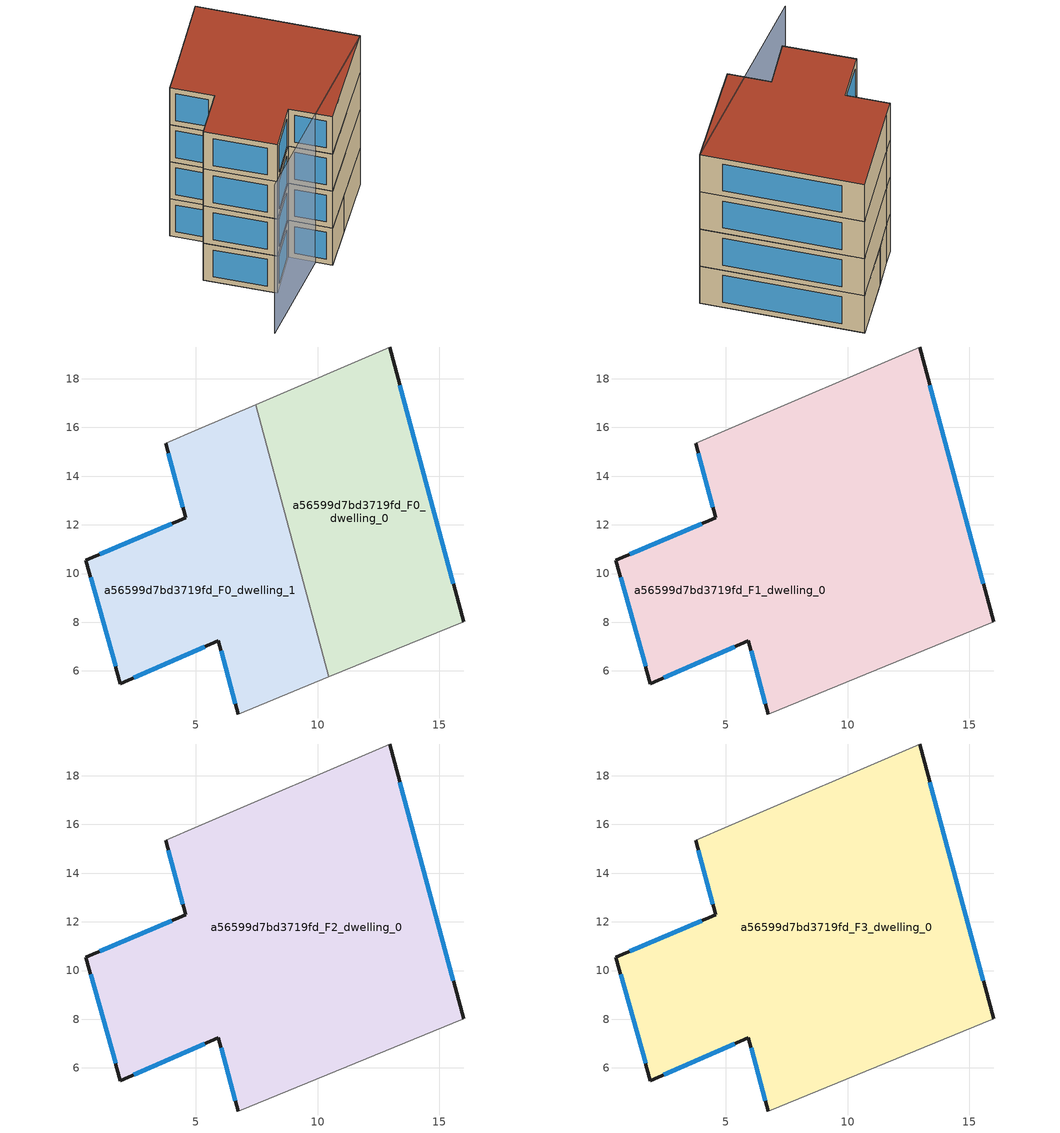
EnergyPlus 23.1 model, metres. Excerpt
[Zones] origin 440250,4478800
a56599d7bd3719fd_F0_dwelling_0
 floor ground (EU_floor_Construction): 15.99,8.02 12.96,19.3 7.45,16.93 10.46,5.76 z0
 wall outside (EU_wall_Construction): 12.96,19.3 15.99,8.02 z0:3
 wall adiabatic (EU_wall_Construction): 7.45,16.93 12.96,19.3 / 15.99,8.02 10.46,5.76 z0:3
 wall to a56599d7bd3719fd_F0_dwelling_1 (EU_wall_Construction): 10.46,5.76 7.45,16.93 z0:3
 window (EU_Window_Construction): 13.38,17.74 15.57,9.59 z0.42:2.58
a56599d7bd3719fd_F0_dwelling_1
 floor ground (EU_floor_Construction): 10.46,5.76 7.45,16.93 5.1,15.92 3.75,15.36 4.58,12.29 0.48,10.55 1.89,5.48 5.92,7.24 6.73,4.23 z0
 wall outside (EU_wall_Construction): 6.73,4.23 5.92,7.24 1.89,5.48 0.48,10.55 4.58,12.29 3.75,15.36 z0:3
 wall adiabatic (EU_wall_Construction): 3.75,15.36 5.1,15.92 7.45,16.93 / 10.46,5.76 6.73,4.23 z0:3
 window (EU_Window_Construction): 6.62,4.65 6.03,6.82 / 5.36,6.99 2.45,5.72 / 1.7,6.19 0.68,9.85 / 1.05,10.79 4.01,12.05 / 4.46,12.71 3.87,14.93 z0.42:2.58
a56599d7bd3719fd_F1_dwelling_0
 floor to a56599d7bd3719fd_F0_dwelling_0 (EU_floor_Construction): 15.99,8.02 12.96,19.3 7.45,16.93 10.46,5.76 z3
 floor to a56599d7bd3719fd_F0_dwelling_1 (EU_floor_Construction): 10.46,5.76 7.45,16.93 5.1,15.92 3.75,15.36 4.57,12.29 0.48,10.55 1.89,5.48 5.92,7.24 6.73,4.23 z3
 wall outside (EU_wall_Construction): 12.96,19.3 15.99,8.02 / 6.73,4.23 5.92,7.24 1.89,5.48 0.48,10.55 4.58,12.29 3.75,15.36 z3:6
 wall adiabatic (EU_wall_Construction): 3.75,15.36 5.1,15.92 12.96,19.3 / 15.99,8.02 6.73,4.23 z3:6
 window (EU_Window_Construction): 4.46,12.71 3.87,14.93 / 13.38,17.74 15.57,9.59 / 6.62,4.65 6.03,6.82 / 5.36,6.99 2.45,5.72 / 1.7,6.19 0.68,9.85 / 1.05,10.79 4.01,12.05 z3.42:5.58
a56599d7bd3719fd_F2_dwelling_0
 floor to a56599d7bd3719fd_F1_dwelling_0 (EU_floor_Construction): 15.99,8.02 12.96,19.3 5.1,15.92 3.75,15.36 4.57,12.29 0.48,10.55 1.89,5.48 5.92,7.24 6.73,4.23 z6
 wall outside (EU_wall_Construction): 12.96,19.3 15.99,8.02 / 6.73,4.23 5.92,7.24 1.89,5.48 0.48,10.55 4.58,12.29 3.75,15.36 z6:9
 wall adiabatic (EU_wall_Construction): 3.75,15.36 5.1,15.92 12.96,19.3 / 15.99,8.02 6.73,4.23 z6:9
 window (EU_Window_Construction): 4.46,12.71 3.87,14.93 / 13.38,17.74 15.57,9.59 / 6.62,4.65 6.03,6.82 / 5.36,6.99 2.45,5.72 / 1.7,6.19 0.68,9.85 / 1.05,10.79 4.01,12.05 z6.42:8.58
a56599d7bd3719fd_F3_dwelling_0
 floor to a56599d7bd3719fd_F2_dwelling_0 (EU_floor_Construction): 15.99,8.02 12.96,19.3 5.1,15.92 3.75,15.36 4.57,12.29 0.48,10.55 1.89,5.48 5.92,7.24 6.73,4.23 z9
 wall outside (EU_wall_Construction): 12.96,19.3 15.99,8.02 / 6.73,4.23 5.92,7.24 1.89,5.48 0.48,10.55 4.58,12.29 3.75,15.36 z9:12
 wall adiabatic (EU_wall_Construction): 3.75,15.36 5.1,15.92 12.96,19.3 / 15.99,8.02 6.73,4.23 z9:12
 window (EU_Window_Construction): 4.46,12.71 3.87,14.93 / 13.38,17.74 15.57,9.59 / 6.62,4.65 6.03,6.82 / 5.36,6.99 2.45,5.72 / 1.7,6.19 0.68,9.85 / 1.05,10.79 4.01,12.05 z9.42:11.58
 roof outside (EU_roof_Construction): 12.96,19.3 15.99,8.02 6.73,4.23 5.92,7.24 1.89,5.48 0.48,10.55 4.58,12.29 3.75,15.36 5.1,15.92 z12
shading: -2.26,3.03 15.99,8.02 z0:12
[Building]
EU S2 Campaign: North Axis=0; Terrain=City; Solar Distribution=FullExterior
[Site:Location]
Madrid: Latitude=40.5; Longitude=-3.5; Time Zone=1; Elevation=609
[SizingPeriod:WeatherFileDays]
AnnualSizingPeriod: Begin Month=1; Begin Day of Month=1; End Month=12; End Day of Month=31; Day of Week for Start Day=Monday; Use Weather File Daylight Saving Period=No; Use Weather File Rain and Snow Indicators=No
[MATERIAL]
EU_InternalMass_Material: Roughness=MediumRough; Thickness=0.1; Conductivity=1; Density=1800; Specific Heat=900; Thermal Absorptance=0.9; Solar Absorptance=0.7; Visible Absorptance=0.7
[MATERIAL:NOMASS] Roughness=MediumRough; Thermal Absorptance=0.9; Solar Absorptance=0.7; Visible Absorptance=0.7
Name | Thermal Resistance
EU_wall_NoMass | 1.60022
EU_roof_NoMass | 1.57597
EU_floor_NoMass | 0.470652
[WINDOWMATERIAL:SIMPLEGLAZINGSYSTEM]
EU_Window_SimpleGlazing: UFactor=3.28802; Solar Heat Gain Coefficient=0.85; Visible Transmittance=0.85
[CONSTRUCTION]
EU_wall_Construction: EU_wall_NoMass
EU_roof_Construction: EU_roof_NoMass
EU_floor_Construction: EU_floor_NoMass
EU_InternalMass_Construction: EU_InternalMass_Material
EU_Window_Construction: EU_Window_SimpleGlazing
[ZONE] Type=1; Multiplier=1; Ceiling Height=autocalculate; Floor Area=autocalculate; Part of Total Floor Area=Yes
Name | Volume
a56599d7bd3719fd_F0_dwelling_0 | 206.949
a56599d7bd3719fd_F1_dwelling_0 | 413.906
a56599d7bd3719fd_F2_dwelling_0; a56599d7bd3719fd_F3_dwelling_0 | 413.914
a56599d7bd3719fd_F0_dwelling_1 | 206.956
[INTERNALMASS] Construction=EU_InternalMass_Construction
Name | Zone or ZoneList | Surface Area
a56599d7bd3719fd_F0_dwelling_0_EU_InternalMass | a56599d7bd3719fd_F0_dwelling_0 | 68.9829
a56599d7bd3719fd_F0_dwelling_1_EU_InternalMass | a56599d7bd3719fd_F0_dwelling_1 | 68.9857
a56599d7bd3719fd_F1_dwelling_0_EU_InternalMass | a56599d7bd3719fd_F1_dwelling_0 | 137.971
a56599d7bd3719fd_F2_dwelling_0_EU_InternalMass | a56599d7bd3719fd_F2_dwelling_0 | 137.971
a56599d7bd3719fd_F3_dwelling_0_EU_InternalMass | a56599d7bd3719fd_F3_dwelling_0 | 137.971
[OTHEREQUIPMENT] Fuel Type=Electricity; Design Level Calculation Method=Watts/Area; Power per Zone Floor Area=1; Fraction Latent=0; Fraction Radiant=0; Fraction Lost=0; Carbon Dioxide Generation Rate=0; EndUse Subcategory=EU_Step8_InternalGains
Name | Zone or ZoneList or Space or SpaceList | Schedule
EU_Step8_InternalGain_a56599d7bd3719fd_F0_dwelling_0_f000 | a56599d7bd3719fd_F0_dwelling_0 | EU_Step8_GainSchedule_a56599d7bd3719fd_F0_dwelling_0_f000
EU_Step8_InternalGain_a56599d7bd3719fd_F0_dwelling_1_f000 | a56599d7bd3719fd_F0_dwelling_1 | EU_Step8_GainSchedule_a56599d7bd3719fd_F0_dwelling_1_f000
EU_Step8_InternalGain_a56599d7bd3719fd_F1_dwelling_0_f000 | a56599d7bd3719fd_F1_dwelling_0 | EU_Step8_GainSchedule_a56599d7bd3719fd_F1_dwelling_0_f000
EU_Step8_InternalGain_a56599d7bd3719fd_F2_dwelling_0_f000 | a56599d7bd3719fd_F2_dwelling_0 | EU_Step8_GainSchedule_a56599d7bd3719fd_F2_dwelling_0_f000
EU_Step8_InternalGain_a56599d7bd3719fd_F3_dwelling_0_f000 | a56599d7bd3719fd_F3_dwelling_0 | EU_Step8_GainSchedule_a56599d7bd3719fd_F3_dwelling_0_f000
[ZONEVENTILATION:DESIGNFLOWRATE] Schedule=EU_AlwaysOn; Design Flow Rate Calculation Method=AirChanges/Hour; Air Changes per Hour=0.480704; Ventilation Type=Natural; Fan Pressure Rise=0; Fan Total Efficiency=1; Constant Term Coefficient=1; Temperature Term Coefficient=0; Velocity Term Coefficient=0; Velocity Squared Term Coefficient=0; Minimum Indoor Temperature=-100; Maximum Indoor Temperature=100; Delta Temperature=-100; Minimum Outdoor Temperature=-100; Maximum Outdoor Temperature=100; Maximum Wind Speed=40
Name | Zone or ZoneList or Space or SpaceList
EU_ConstantAir_a56599d7bd3719fd_F0_dwelling_0 | a56599d7bd3719fd_F0_dwelling_0
EU_ConstantAir_a56599d7bd3719fd_F0_dwelling_1 | a56599d7bd3719fd_F0_dwelling_1
EU_ConstantAir_a56599d7bd3719fd_F1_dwelling_0 | a56599d7bd3719fd_F1_dwelling_0
EU_ConstantAir_a56599d7bd3719fd_F2_dwelling_0 | a56599d7bd3719fd_F2_dwelling_0
EU_ConstantAir_a56599d7bd3719fd_F3_dwelling_0 | a56599d7bd3719fd_F3_dwelling_0
[HVACTEMPLATE:THERMOSTAT] Constant Heating Setpoint=20; Constant Cooling Setpoint=50
EU_HeatOnly_a56599d7bd3719fd_F0_dwelling_0; EU_HeatOnly_a56599d7bd3719fd_F0_dwelling_1; EU_HeatOnly_a56599d7bd3719fd_F1_dwelling_0; EU_HeatOnly_a56599d7bd3719fd_F2_dwelling_0; EU_HeatOnly_a56599d7bd3719fd_F3_dwelling_0
[HVACTEMPLATE:ZONE:IDEALLOADSAIRSYSTEM] System Availability Schedule=EU_AlwaysOn; Maximum Heating Supply Air Temperature=50; Minimum Cooling Supply Air Temperature=13; Maximum Heating Supply Air Humidity Ratio=0.0156; Minimum Cooling Supply Air Humidity Ratio=0.0077; Heating Limit=NoLimit; Cooling Limit=NoLimit; Heating Availability Schedule=EU_AlwaysOn; Cooling Availability Schedule=EU_CoolingOff; Dehumidification Control Type=ConstantSensibleHeatRatio; Cooling Sensible Heat Ratio=0.7; Dehumidification Setpoint=60; Humidification Control Type=None; Humidification Setpoint=30; Outdoor Air Method=None; Outdoor Air Flow Rate per Person=0.00944; Outdoor Air Flow Rate per Zone Floor Area=0; Outdoor Air Flow Rate per Zone=0; Demand Controlled Ventilation Type=None; Outdoor Air Economizer Type=NoEconomizer; Heat Recovery Type=None; Sensible Heat Recovery Effectiveness=0.7; Latent Heat Recovery Effectiveness=0.65
Name | Template Thermostat
a56599d7bd3719fd_F0_dwelling_0 | EU_HeatOnly_a56599d7bd3719fd_F0_dwelling_0
a56599d7bd3719fd_F0_dwelling_1 | EU_HeatOnly_a56599d7bd3719fd_F0_dwelling_1
a56599d7bd3719fd_F1_dwelling_0 | EU_HeatOnly_a56599d7bd3719fd_F1_dwelling_0
a56599d7bd3719fd_F2_dwelling_0 | EU_HeatOnly_a56599d7bd3719fd_F2_dwelling_0
a56599d7bd3719fd_F3_dwelling_0 | EU_HeatOnly_a56599d7bd3719fd_F3_dwelling_0
[SIZING:ZONE] Zone Cooling Design Supply Air Temperature Input Method=SupplyAirTemperature; Zone Cooling Design Supply Air Temperature=13; Zone Heating Design Supply Air Temperature Input Method=SupplyAirTemperature; Zone Heating Design Supply Air Temperature=50; Zone Cooling Design Supply Air Humidity Ratio=0.008; Zone Heating Design Supply Air Humidity Ratio=0.008; Cooling Design Air Flow Method=DesignDay; Cooling Design Air Flow Rate=0; Cooling Minimum Air Flow per Zone Floor Area=0.000762; Cooling Minimum Air Flow=0; Cooling Minimum Air Flow Fraction=0.2; Heating Design Air Flow Method=DesignDay; Heating Design Air Flow Rate=0; Heating Maximum Air Flow per Zone Floor Area=0.002032; Heating Maximum Air Flow=0.141576; Heating Maximum Air Flow Fraction=0.3; Account for Dedicated Outdoor Air System=No; Dedicated Outdoor Air System Control Strategy=NeutralSupplyAir; Dedicated Outdoor Air Low Setpoint Temperature for Design=autosize; Dedicated Outdoor Air High Setpoint Temperature for Design=autosize; Zone Load Sizing Method=Sensible Load Only No Latent Load; Zone Latent Cooling Design Supply Air Humidity Ratio Input Method=HumidityRatioDifference; Zone Cooling Design Supply Air Humidity Ratio Difference=0.005; Zone Latent Heating Design Supply Air Humidity Ratio Input Method=HumidityRatioDifference; Zone Humidification Design Supply Air Humidity Ratio Difference=0.005
a56599d7bd3719fd_F0_dwelling_0; a56599d7bd3719fd_F0_dwelling_1; a56599d7bd3719fd_F1_dwelling_0; a56599d7bd3719fd_F2_dwelling_0; a56599d7bd3719fd_F3_dwelling_0
[SCHEDULE:CONSTANT]
Name | Hourly Value
EU_AlwaysOn | 1
EU_CoolingOff | 0
[SCHEDULE:FILE] Column Number=1; Rows to Skip at Top=0; Number of Hours of Data=8760; Column Separator=Comma; Interpolate to Timestep=No; Minutes per Item=60; Adjust Schedule for Daylight Savings=Yes
Name | File
EU_Step8_GainSchedule_a56599d7bd3719fd_F0_dwelling_0_f000 | ../../schedules/a56599d7bd3719fd/a56599d7bd3719fd_F0_dwelling_0_f000_gain.csv
EU_Step8_GainSchedule_a56599d7bd3719fd_F0_dwelling_1_f000 | ../../schedules/a56599d7bd3719fd/a56599d7bd3719fd_F0_dwelling_1_f000_gain.csv
EU_Step8_GainSchedule_a56599d7bd3719fd_F1_dwelling_0_f000 | ../../schedules/a56599d7bd3719fd/a56599d7bd3719fd_F1_dwelling_0_f000_gain.csv
EU_Step8_GainSchedule_a56599d7bd3719fd_F2_dwelling_0_f000 | ../../schedules/a56599d7bd3719fd/a56599d7bd3719fd_F2_dwelling_0_f000_gain.csv
EU_Step8_GainSchedule_a56599d7bd3719fd_F3_dwelling_0_f000 | ../../schedules/a56599d7bd3719fd/a56599d7bd3719fd_F3_dwelling_0_f000_gain.csv
